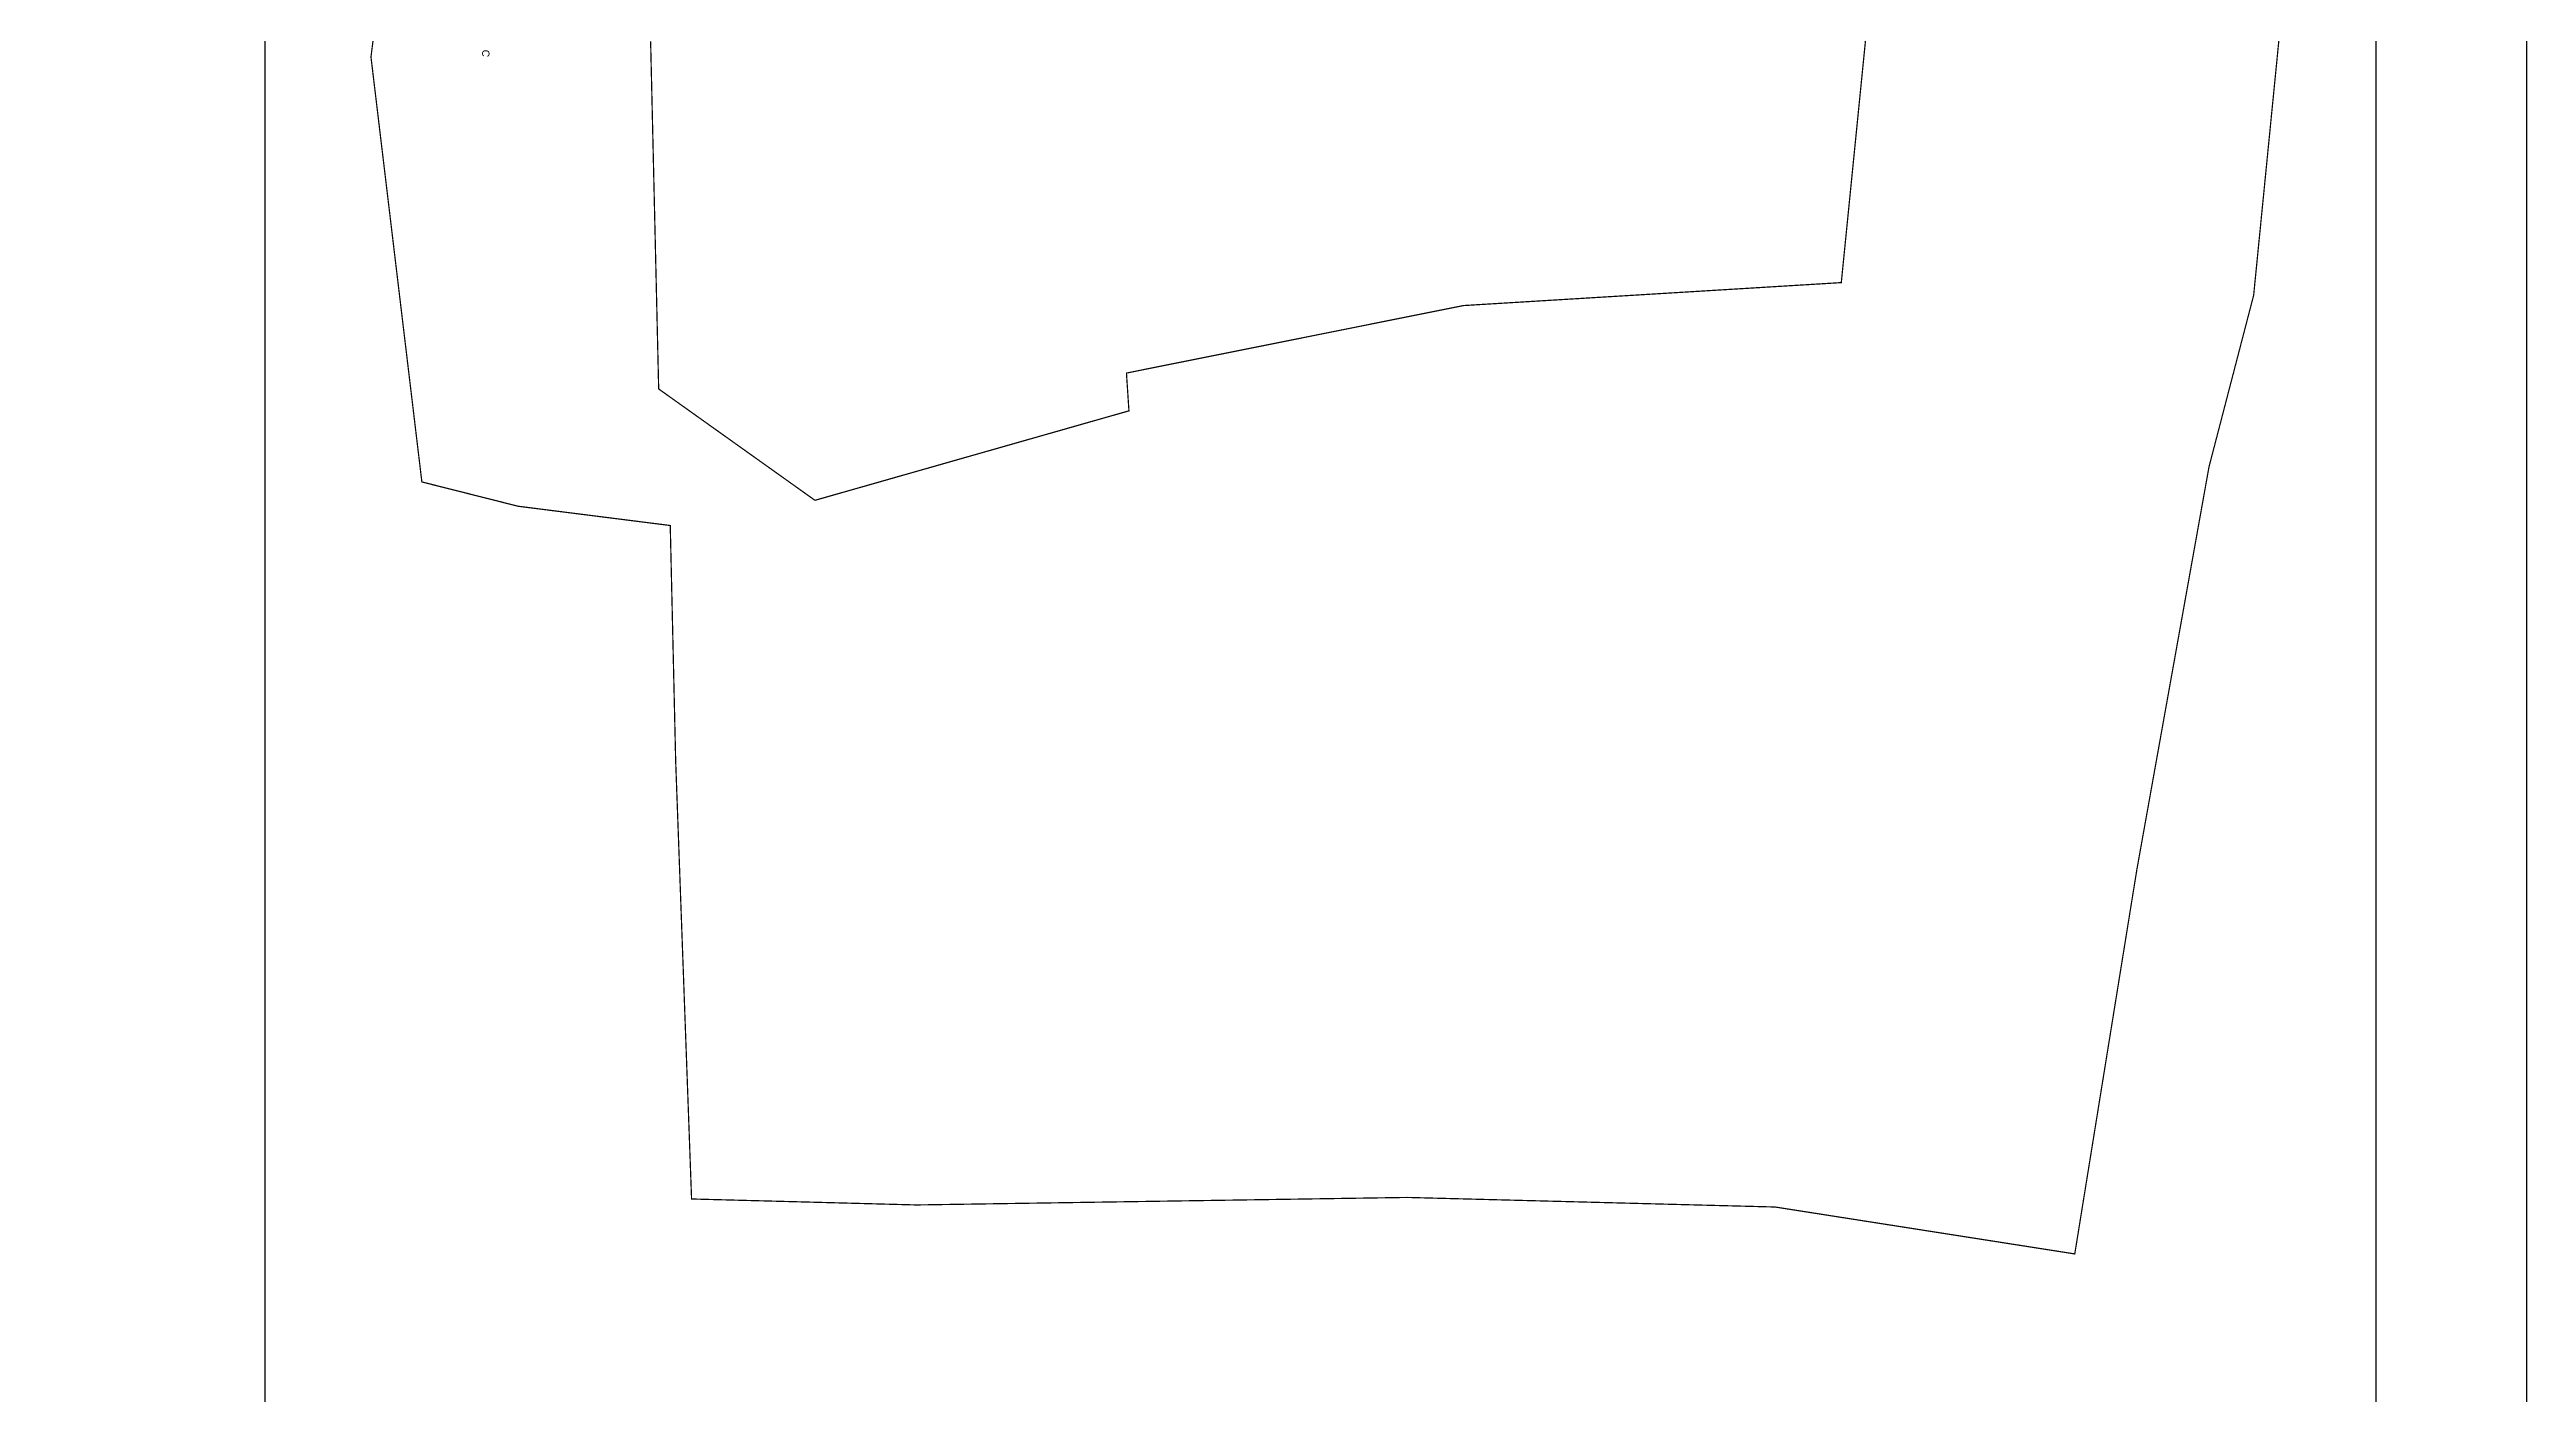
# Model space of a CAD drawing. Header units: metres. Extents: x 494 to 1845, y -666 to 1061.
# Drawn here: x 1651.08 to 1658.52, y 280.79 to 284.82 of the extents above; entities that cross this region are included whole.
import ezdxf
from ezdxf.enums import TextEntityAlignment as Align

# ---------------------------------------------------------------- set-up
doc = ezdxf.new("R2010")
doc.units = ezdxf.units.M
doc.header["$MEASUREMENT"] = 0
for name, color, linetype in [('COLUMN', 1, 'Continuous'), ('SHEET', 7, 'Continuous'), ('WALL', 250, 'Continuous')]:
    doc.layers.add(name, color=color, linetype=linetype)
doc.layers.add('VDA-WALL', color=250, linetype='Continuous', lineweight=25)
doc.styles.add('arial', font='arial.ttf', dxfattribs={"height": 0.3})
doc.styles.get("Standard").update_dxf_attribs({"font": 'arial.ttf'})

# ---------------------------------------------------------------- blocks, each defined once
blk = doc.blocks.new('zw$2126')
at = {"insert": (87.06, 9.01), "char_height": 0.6, "width": 3.7955, "attachment_point": 9}
blk.add_mtext('C', dxfattribs=at)
at = {"layer": 'COLUMN', "style": 'arial'}
blk.add_attdef('SA2', text='', height=0.2, dxfattribs=at).set_placement((23.59, 1.82), align=Align.CENTER)
blk = doc.blocks.new('zw$2024')
at = {"layer": 'WALL', "lineweight": 50, "ltscale": 0.5, "const_width": 0.00405}
for points in [[(5.0169, 4.4803), (4.8909, 3.2213), (3.638, 3.1452), (2.5204, 2.9215), (2.5286, 2.7963), (1.4874, 2.4998), (0.9691, 2.8689), (0.9424, 4.0212)], [(0.2108, 5.5097), (0.015, 3.9691), (0.1838, 2.5607), (0.5033, 2.4801), (1.0075, 2.4163), (1.0255, 1.6346), (1.0782, 0.1844), (1.824, 0.1646), (3.4513, 0.1895), (4.6713, 0.1578), (5.6652, 0.0023), (5.8713, 1.2771), (6.1104, 2.6109), (6.2584, 3.1792), (6.3915, 4.5227)]]:
    blk.add_lwpolyline(points, dxfattribs=at)
at = {"layer": 'COLUMN', "color": 2, "lineweight": 30, "xscale": 0.040454025344065, "yscale": 0.040454025344065, "zscale": 0.040454025344065, "rotation": 263.1416268303429}
blk.add_blockref('zw$2126', (0.4408, 7.5106), dxfattribs=at)
blk = doc.blocks.new('DAFASDFDFA')
at = {"layer": 'SHEET'}
blk.add_line((-5.25, 57.9), (-5.25, 0.5), dxfattribs=at)
for points in [[(2.25, 58.4), (2.25, 0), (-102.6331, 0), (-102.6331, 58.4)], [(1.75, 57.9), (1.75, 0.5), (-102.1331, 0.5), (-102.1331, 57.9)]]:
    blk.add_lwpolyline(points, close=True, dxfattribs=at)
at = {"color": 3}
blk.add_blockref('zw$2024', (-4.9131, 40.3384), dxfattribs=at)

msp = doc.modelspace()

# ---------------------------------------------------------------- linework, layer by layer
at = {"layer": 'VDA-WALL'}
msp.add_lwpolyline([(1563.5791, 297.555), (1658.5197, 297.555), (1658.5197, 244.691), (1563.5791, 244.691)], close=True, dxfattribs=at)

# ---------------------------------------------------------------- block references
at = {"layer": 'VDA-WALL', "xscale": 0.9052046613064094, "yscale": 0.9052046613064094, "zscale": 0.9052046613064094}
msp.add_blockref('DAFASDFDFA', (1656.483, 244.691), dxfattribs=at)

doc.saveas('drawing.dxf')
